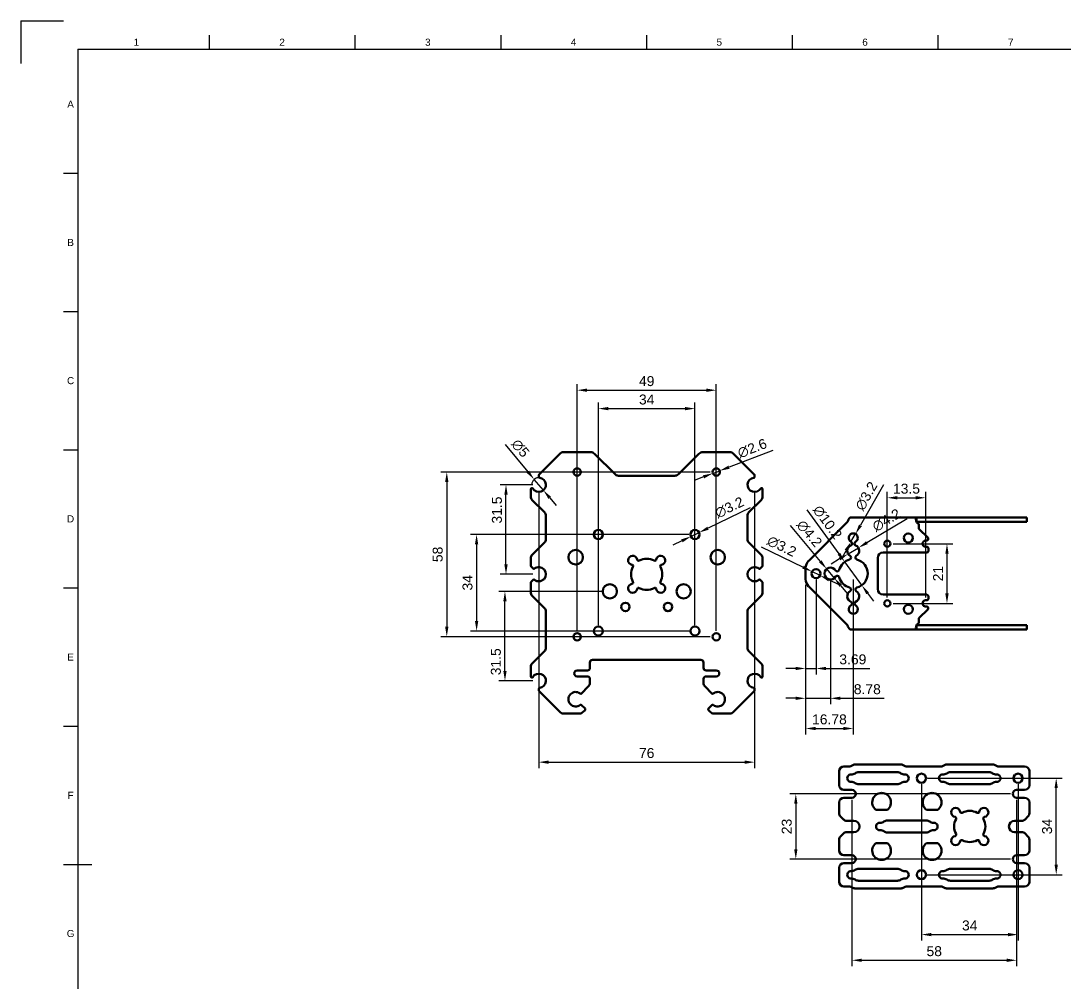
# Model space of a CAD drawing. Header units: millimetres. Extents: x 0 to 841, y 0 to 594.
# Drawn here: x 0 to 367.7, y 255.2 to 594 of the extents above; entities that cross this region are included whole.
import ezdxf
from ezdxf.enums import TextEntityAlignment as Align

# ---------------------------------------------------------------- set-up
doc = ezdxf.new("R2010")
doc.units = ezdxf.units.MM
doc.header["$LTSCALE"] = 0.75
for name, color, linetype, lineweight in [('BORDER', 7, 'Continuous', 25), ('FD_Dimensions', 7, 'Continuous', 25), ('Visible', 7, 'Continuous', 50)]:
    doc.layers.add(name, color=color, linetype=linetype, lineweight=lineweight)
doc.styles.add('FusionTitle', font='arial.ttf')
doc.styles.get("Standard").update_dxf_attribs({"font": 'arial.ttf'})
doc.dimstyles.new('Dim-ISO-25', dxfattribs={"dimtxt": 3.5, "dimasz": 3.5, "dimexe": 2.1, "dimexo": 2.1, "dimgap": 1.4, "dimtad": 1, "dimzin": 12, "dimdsep": 46, "dimtxsty": 'Standard', "dimcen": 0, "dimazin": 3, "dimtp": 0.1, "dimtm": 0.1, "dimtfac": 0.714286, "dimtmove": 0, "dimatfit": 3, "dimfxl": 1, "dimtzin": 12, "dimarcsym": 0})

# ---------------------------------------------------------------- blocks, each defined once
blk = doc.blocks.new('ISO_A1_SHEET')
at = {"layer": 'BORDER'}
for p, q in [((66.3125, 589), (66.3125, 584)), ((117.625, 589), (117.625, 584)), ((168.9375, 589), (168.9375, 584)), ((220.25, 589), (220.25, 584)), ((271.5625, 589), (271.5625, 584)), ((322.875, 589), (322.875, 584)), ((20, 584), (831, 584)), ((20, 584), (20, 10)), ((15, 540.333333), (20, 540.333333)), ((15, 491.666666), (20, 491.666666)), ((15, 443), (20, 443)), ((15, 394.333333), (20, 394.333333)), ((15, 345.666667), (20, 345.666667)), ((15, 297), (25, 297))]:
    blk.add_line(p, q, dxfattribs=at)
at = {"layer": 'Defpoints'}
for q in [(15, 594), (0, 579)]:
    blk.add_line((0, 594), q, dxfattribs=at)
at = {"layer": 'BORDER', "style": 'FusionTitle'}
for s, p in [('1', (40.65625, 586.5)), ('2', (91.96875, 586.5)), ('3', (143.28125, 586.5)), ('4', (194.59375, 586.5)), ('5', (245.90625, 586.5)), ('6', (297.21875, 586.5)), ('7', (348.53125, 586.5)), ('A', (17.5, 564.666666)), ('B', (17.5, 516)), ('C', (17.5, 467.333333)), ('D', (17.5, 418.666667)), ('E', (17.5, 370)), ('F', (17.5, 321.333333)), ('G', (17.5, 272.666667))]:
    blk.add_text(s, height=2.5, dxfattribs=at).set_placement(p, align=Align.MIDDLE)
blk = doc.blocks.new('*D41')
at = {"layer": 'Defpoints', "color": 0, "transparency": 16777216}
for p in [(244.850781, 463.959709), (195.850781, 377.150664), (244.850781, 377.150664)]:
    blk.add_point(p, dxfattribs=at)
at = {"layer": 'FD_Dimensions', "color": 0, "lineweight": -2, "transparency": 16777216}
for p, q in [((195.850781, 379.250664), (195.850781, 466.059709)), ((199.350781, 463.959709), (241.350781, 463.959709)), ((244.850781, 379.250664), (244.850781, 466.059709))]:
    blk.add_line(p, q, dxfattribs=at)
at = {"layer": 'FD_Dimensions', "color": 0, "transparency": 16777216}
for points in [[(199.350781, 464.543043), (199.350781, 463.376376), (195.850781, 463.959709)], [(241.350781, 464.543043), (241.350781, 463.376376), (244.850781, 463.959709)]]:
    blk.add_solid(points, dxfattribs=at)
at = {"layer": 'FD_Dimensions', "color": 0, "transparency": 16777216, "insert": (220.350781, 467.146715), "char_height": 3.5, "attachment_point": 5}
blk.add_mtext('49', dxfattribs=at)
blk = doc.blocks.new('*D42')
at = {"layer": 'Defpoints', "color": 0, "transparency": 16777216}
for p in [(244.850781, 435.150664), (149.960946, 377.150664), (244.850781, 377.150664)]:
    blk.add_point(p, dxfattribs=at)
at = {"layer": 'FD_Dimensions', "color": 0, "lineweight": -2, "transparency": 16777216}
for p, q in [((242.750781, 435.150664), (147.860946, 435.150664)), ((149.960946, 431.650664), (149.960946, 380.650664)), ((242.750781, 377.150664), (147.860946, 377.150664))]:
    blk.add_line(p, q, dxfattribs=at)
at = {"layer": 'FD_Dimensions', "color": 0, "transparency": 16777216}
for points in [[(149.377613, 431.650664), (150.544279, 431.650664), (149.960946, 435.150664)], [(149.377613, 380.650664), (150.544279, 380.650664), (149.960946, 377.150664)]]:
    blk.add_solid(points, dxfattribs=at)
at = {"layer": 'FD_Dimensions', "color": 0, "transparency": 16777216, "insert": (146.773941, 406.150664), "char_height": 3.5, "attachment_point": 5, "rotation": 90}
blk.add_mtext('58', dxfattribs=at)
blk = doc.blocks.new('*D43')
at = {"layer": 'Defpoints', "color": 0, "transparency": 16777216}
for p in [(237.350781, 413.150664), (160.460946, 379.150664), (237.350781, 379.150664)]:
    blk.add_point(p, dxfattribs=at)
at = {"layer": 'FD_Dimensions', "color": 0, "lineweight": -2, "transparency": 16777216}
for p, q in [((235.250781, 413.150664), (158.360946, 413.150664)), ((160.460946, 409.650664), (160.460946, 382.650664)), ((235.250781, 379.150664), (158.360946, 379.150664))]:
    blk.add_line(p, q, dxfattribs=at)
at = {"layer": 'FD_Dimensions', "color": 0, "transparency": 16777216}
for points in [[(159.877613, 409.650664), (161.044279, 409.650664), (160.460946, 413.150664)], [(159.877613, 382.650664), (161.044279, 382.650664), (160.460946, 379.150664)]]:
    blk.add_solid(points, dxfattribs=at)
at = {"layer": 'FD_Dimensions', "color": 0, "transparency": 16777216, "insert": (157.272747, 396.150664), "char_height": 3.5, "attachment_point": 5, "rotation": 90}
blk.add_mtext('34', dxfattribs=at)
blk = doc.blocks.new('*D44')
at = {"layer": 'Defpoints', "color": 0, "transparency": 16777216}
for p in [(237.350781, 457.479179), (203.350781, 379.150664), (237.350781, 379.150664)]:
    blk.add_point(p, dxfattribs=at)
at = {"layer": 'FD_Dimensions', "color": 0, "lineweight": -2, "transparency": 16777216}
for p, q in [((203.350781, 381.250664), (203.350781, 459.579179)), ((206.850781, 457.479179), (233.850781, 457.479179)), ((237.350781, 381.250664), (237.350781, 459.579179))]:
    blk.add_line(p, q, dxfattribs=at)
at = {"layer": 'FD_Dimensions', "color": 0, "transparency": 16777216}
for points in [[(206.850781, 458.062513), (206.850781, 456.895846), (203.350781, 457.479179)], [(233.850781, 458.062513), (233.850781, 456.895846), (237.350781, 457.479179)]]:
    blk.add_solid(points, dxfattribs=at)
at = {"layer": 'FD_Dimensions', "color": 0, "transparency": 16777216, "insert": (220.350781, 460.667378), "char_height": 3.5, "attachment_point": 5}
blk.add_mtext('34', dxfattribs=at)
blk = doc.blocks.new('*D45')
at = {"layer": 'Defpoints', "color": 0, "transparency": 16777216}
for p in [(182.350781, 430.660664), (258.350781, 430.660664), (258.350781, 332.996854)]:
    blk.add_point(p, dxfattribs=at)
at = {"layer": 'FD_Dimensions', "color": 0, "lineweight": -2, "transparency": 16777216}
for p, q in [((182.350781, 428.560664), (182.350781, 330.896854)), ((258.350781, 428.560664), (258.350781, 330.896854)), ((185.850781, 332.996854), (254.850781, 332.996854))]:
    blk.add_line(p, q, dxfattribs=at)
at = {"layer": 'FD_Dimensions', "color": 0, "transparency": 16777216}
for points in [[(185.850781, 333.580187), (185.850781, 332.413521), (182.350781, 332.996854)], [(254.850781, 333.580187), (254.850781, 332.413521), (258.350781, 332.996854)]]:
    blk.add_solid(points, dxfattribs=at)
at = {"layer": 'FD_Dimensions', "color": 0, "transparency": 16777216, "insert": (220.350781, 336.18386), "char_height": 3.5, "attachment_point": 5}
blk.add_mtext('76', dxfattribs=at)
blk = doc.blocks.new('*D46')
at = {"layer": 'Defpoints', "color": 0, "transparency": 16777216}
for p in [(170.445735, 393.140664), (207.360781, 393.140664), (182.350781, 361.640664)]:
    blk.add_point(p, dxfattribs=at)
at = {"layer": 'FD_Dimensions', "color": 0, "lineweight": -2, "transparency": 16777216}
for p, q in [((205.260781, 393.140664), (168.345735, 393.140664)), ((170.445735, 365.140664), (170.445735, 389.640664)), ((180.250781, 361.640664), (168.345735, 361.640664))]:
    blk.add_line(p, q, dxfattribs=at)
at = {"layer": 'FD_Dimensions', "color": 0, "transparency": 16777216}
for points in [[(169.862402, 389.640664), (171.029069, 389.640664), (170.445735, 393.140664)], [(169.862402, 365.140664), (171.029069, 365.140664), (170.445735, 361.640664)]]:
    blk.add_solid(points, dxfattribs=at)
at = {"layer": 'FD_Dimensions', "color": 0, "transparency": 16777216, "insert": (167.257536, 368.345814), "char_height": 3.5, "attachment_point": 5, "rotation": 90}
blk.add_mtext('31.5', dxfattribs=at)
blk = doc.blocks.new('*D47')
at = {"layer": 'Defpoints', "color": 0, "transparency": 16777216}
for p in [(170.809253, 430.660664), (182.350781, 430.660664), (182.350781, 399.160664)]:
    blk.add_point(p, dxfattribs=at)
at = {"layer": 'FD_Dimensions', "color": 0, "lineweight": -2, "transparency": 16777216}
for p, q in [((180.250781, 430.660664), (168.709253, 430.660664)), ((170.809253, 402.660664), (170.809253, 427.160664)), ((180.250781, 399.160664), (168.709253, 399.160664))]:
    blk.add_line(p, q, dxfattribs=at)
at = {"layer": 'FD_Dimensions', "color": 0, "transparency": 16777216}
for points in [[(170.22592, 427.160664), (171.392587, 427.160664), (170.809253, 430.660664)], [(170.22592, 402.660664), (171.392587, 402.660664), (170.809253, 399.160664)]]:
    blk.add_solid(points, dxfattribs=at)
at = {"layer": 'FD_Dimensions', "color": 0, "transparency": 16777216, "insert": (167.621054, 421.763307), "char_height": 3.5, "attachment_point": 5, "rotation": 90}
blk.add_mtext('31.5', dxfattribs=at)
blk = doc.blocks.new('*D48')
at = {"layer": 'Defpoints', "color": 0, "transparency": 16777216}
for p in [(180.744102, 432.576019), (183.95746, 428.74531)]:
    blk.add_point(p, dxfattribs=at)
at = {"layer": 'FD_Dimensions', "color": 0, "lineweight": -2, "transparency": 16777216}
for p, q in [((170.484802, 444.80634), (178.494752, 435.257515)), ((183.95746, 428.74531), (180.744102, 432.576019)), ((186.20681, 426.063813), (188.456161, 423.382317))]:
    blk.add_line(p, q, dxfattribs=at)
blk.add_arc((182.350781, 430.660664), 2.5, 82.768762, 178.119774, dxfattribs=at)
at = {"layer": 'FD_Dimensions', "color": 0, "transparency": 16777216}
for points in [[(178.941668, 435.632407), (178.047836, 434.882624), (180.744102, 432.576019)], [(186.653726, 426.438705), (185.759894, 425.688922), (183.95746, 428.74531)]]:
    blk.add_solid(points, dxfattribs=at)
at = {"layer": 'FD_Dimensions', "color": 0, "transparency": 16777216, "insert": (175.870567, 443.497166), "char_height": 3.5, "attachment_point": 5, "rotation": 309.99133284}
blk.add_mtext('∅5', dxfattribs=at)
blk = doc.blocks.new('*D49')
at = {"layer": 'Defpoints', "color": 0, "transparency": 16777216}
for p in [(243.635386, 434.689347), (246.066177, 435.611982)]:
    blk.add_point(p, dxfattribs=at)
at = {"layer": 'FD_Dimensions', "color": 0, "lineweight": -2, "transparency": 16777216}
for p, q in [((264.743716, 442.701256), (249.338395, 436.85399)), ((243.635386, 434.689347), (246.066177, 435.611982)), ((240.363167, 433.447339), (237.090948, 432.205331))]:
    blk.add_line(p, q, dxfattribs=at)
at = {"layer": 'FD_Dimensions', "color": 0, "transparency": 16777216}
for points in [[(240.156166, 433.992709), (240.570168, 432.901969), (243.635386, 434.689347)], [(249.131394, 437.39936), (249.545397, 436.30862), (246.066177, 435.611982)]]:
    blk.add_solid(points, dxfattribs=at)
at = {"layer": 'FD_Dimensions', "color": 0, "transparency": 16777216, "insert": (257.51149, 443.469736), "char_height": 3.5, "attachment_point": 5, "rotation": 20.78485319}
blk.add_mtext('∅2.6', dxfattribs=at)
blk = doc.blocks.new('*D50')
at = {"layer": 'Defpoints', "color": 0, "transparency": 16777216}
for p in [(235.909602, 412.45568), (238.79196, 413.845649)]:
    blk.add_point(p, dxfattribs=at)
at = {"layer": 'FD_Dimensions', "color": 0, "lineweight": -2, "transparency": 16777216}
for p, q in [((256.756499, 422.508747), (241.944539, 415.365927)), ((235.909602, 412.45568), (238.79196, 413.845649)), ((232.757023, 410.935402), (229.604444, 409.415123))]:
    blk.add_line(p, q, dxfattribs=at)
at = {"layer": 'FD_Dimensions', "color": 0, "transparency": 16777216}
for points in [[(241.691159, 415.891357), (242.197919, 414.840497), (238.79196, 413.845649)], [(232.503644, 411.460831), (233.010403, 410.409972), (235.909602, 412.45568)]]:
    blk.add_solid(points, dxfattribs=at)
at = {"layer": 'FD_Dimensions', "color": 0, "transparency": 16777216, "insert": (249.499966, 422.656298), "char_height": 3.5, "attachment_point": 5, "rotation": 25.74489339}
blk.add_mtext('∅3.2', dxfattribs=at)
blk = doc.blocks.new('*D51')
at = {"layer": 'Defpoints', "color": 0, "transparency": 16777216}
for p in [(278.552345, 400.104781), (281.427243, 398.699448)]:
    blk.add_point(p, dxfattribs=at)
at = {"layer": 'FD_Dimensions', "color": 0, "lineweight": -2, "transparency": 16777216}
for p, q in [((260.634302, 408.863641), (275.407926, 401.641865)), ((281.427243, 398.699448), (278.552345, 400.104781)), ((284.571663, 397.162364), (287.716082, 395.62528))]:
    blk.add_line(p, q, dxfattribs=at)
at = {"layer": 'FD_Dimensions', "color": 0, "transparency": 16777216}
for points in [[(275.664106, 402.165935), (275.151745, 401.117795), (278.552345, 400.104781)], [(284.827843, 397.686434), (284.315482, 396.638294), (281.427243, 398.699448)]]:
    blk.add_solid(points, dxfattribs=at)
at = {"layer": 'FD_Dimensions', "color": 0, "transparency": 16777216, "insert": (267.891519, 408.972459), "char_height": 3.5, "attachment_point": 5, "rotation": 333.94926939}
blk.add_mtext('∅3.2', dxfattribs=at)
blk = doc.blocks.new('*D52')
at = {"layer": 'Defpoints', "color": 0, "transparency": 16777216}
for p in [(283.730011, 401.012168), (286.426474, 397.792061)]:
    blk.add_point(p, dxfattribs=at)
at = {"layer": 'FD_Dimensions', "color": 0, "lineweight": -2, "transparency": 16777216}
for p, q in [((270.925493, 416.303284), (281.482959, 403.695591)), ((286.426474, 397.792061), (283.730011, 401.012168)), ((288.673526, 395.108638), (290.920578, 392.425216))]:
    blk.add_line(p, q, dxfattribs=at)
at = {"layer": 'FD_Dimensions', "color": 0, "transparency": 16777216}
for points in [[(281.930196, 404.070099), (281.035722, 403.321082), (283.730011, 401.012168)], [(289.120763, 395.483147), (288.226289, 394.73413), (286.426474, 397.792061)]]:
    blk.add_solid(points, dxfattribs=at)
at = {"layer": 'FD_Dimensions', "color": 0, "transparency": 16777216, "insert": (277.5992, 413.450097), "char_height": 3.5, "attachment_point": 5, "rotation": 309.9422404}
blk.add_mtext('∅4.2', dxfattribs=at)
blk = doc.blocks.new('*D53')
at = {"layer": 'Defpoints', "color": 0, "transparency": 16777216}
for p in [(290.071022, 403.521171), (296.085463, 395.283058)]:
    blk.add_point(p, dxfattribs=at)
at = {"layer": 'FD_Dimensions', "color": 0, "lineweight": -2, "transparency": 16777216}
for p, q in [((276.707422, 421.825591), (288.007244, 406.347974)), ((296.085463, 395.283058), (290.071022, 403.521171)), ((298.149241, 392.456254), (300.21302, 389.629451))]:
    blk.add_line(p, q, dxfattribs=at)
at = {"layer": 'FD_Dimensions', "color": 0, "transparency": 16777216}
for points in [[(288.478377, 406.691937), (287.53611, 406.004011), (290.071022, 403.521171)], [(298.620375, 392.800218), (297.678107, 392.112291), (296.085463, 395.283058)]]:
    blk.add_solid(points, dxfattribs=at)
at = {"layer": 'FD_Dimensions', "color": 0, "transparency": 16777216, "insert": (283.978512, 417.437124), "char_height": 3.5, "attachment_point": 5, "rotation": 306.13225131}
blk.add_mtext('∅10.2', dxfattribs=at)
blk = doc.blocks.new('*D54')
at = {"layer": 'Defpoints', "color": 0, "transparency": 16777216}
for p in [(294.882808, 408.476146), (291.273677, 406.328083)]:
    blk.add_point(p, dxfattribs=at)
at = {"layer": 'FD_Dimensions', "color": 0, "lineweight": -2, "transparency": 16777216}
for p, q in [((312.021257, 418.676513), (297.890417, 410.266198)), ((291.273677, 406.328083), (294.882808, 408.476146)), ((288.266068, 404.538031), (285.258458, 402.747979))]:
    blk.add_line(p, q, dxfattribs=at)
at = {"layer": 'FD_Dimensions', "color": 0, "transparency": 16777216}
for points in [[(297.592075, 410.767466), (298.188759, 409.76493), (294.882808, 408.476146)], [(287.967726, 405.039299), (288.56441, 404.036763), (291.273677, 406.328083)]]:
    blk.add_solid(points, dxfattribs=at)
at = {"layer": 'FD_Dimensions', "color": 0, "transparency": 16777216, "insert": (304.779605, 418.189144), "char_height": 3.5, "attachment_point": 5, "rotation": 30.76000112}
blk.add_mtext('∅4.2', dxfattribs=at)
blk = doc.blocks.new('*D55')
at = {"layer": 'Defpoints', "color": 0, "transparency": 16777216}
for p in [(293.873025, 413.350754), (292.28346, 410.573475)]:
    blk.add_point(p, dxfattribs=at)
at = {"layer": 'FD_Dimensions', "color": 0, "lineweight": -2, "transparency": 16777216}
for p, q in [((303.780127, 430.660383), (295.611612, 416.388404)), ((292.28346, 410.573475), (293.873025, 413.350754)), ((290.544872, 407.535825), (288.806285, 404.498176))]:
    blk.add_line(p, q, dxfattribs=at)
at = {"layer": 'FD_Dimensions', "color": 0, "transparency": 16777216}
for points in [[(295.105338, 416.678168), (296.117887, 416.098639), (293.873025, 413.350754)], [(290.038597, 407.82559), (291.051147, 407.246061), (292.28346, 410.573475)]]:
    blk.add_solid(points, dxfattribs=at)
at = {"layer": 'FD_Dimensions', "color": 0, "transparency": 16777216, "insert": (297.714207, 426.674952), "char_height": 3.5, "attachment_point": 5, "rotation": 60.21551325}
blk.add_mtext('∅3.2', dxfattribs=at)
blk = doc.blocks.new('*D56')
at = {"layer": 'Defpoints', "color": 0, "transparency": 16777216}
for p in [(276.299794, 397.480562), (279.989794, 399.402114), (279.989794, 365.980562)]:
    blk.add_point(p, dxfattribs=at)
at = {"layer": 'FD_Dimensions', "color": 0, "lineweight": -2, "transparency": 16777216}
for p, q in [((279.989794, 397.302114), (279.989794, 363.880562)), ((276.299794, 395.380562), (276.299794, 363.880562)), ((272.799794, 365.980562), (269.299794, 365.980562)), ((276.299794, 365.980562), (279.989794, 365.980562)), ((283.489794, 365.980562), (298.885974, 365.980562))]:
    blk.add_line(p, q, dxfattribs=at)
at = {"layer": 'FD_Dimensions', "color": 0, "transparency": 16777216}
for points in [[(272.799794, 366.563896), (272.799794, 365.397229), (276.299794, 365.980562)], [(283.489794, 366.563896), (283.489794, 365.397229), (279.989794, 365.980562)]]:
    blk.add_solid(points, dxfattribs=at)
at = {"layer": 'FD_Dimensions', "color": 0, "transparency": 16777216, "insert": (292.937884, 369.168762), "char_height": 3.5, "attachment_point": 5}
blk.add_mtext('3.69', dxfattribs=at)
blk = doc.blocks.new('*D57')
at = {"layer": 'Defpoints', "color": 0, "transparency": 16777216}
for p in [(276.299794, 397.480562), (285.078242, 399.402114), (285.078242, 355.480562)]:
    blk.add_point(p, dxfattribs=at)
at = {"layer": 'FD_Dimensions', "color": 0, "lineweight": -2, "transparency": 16777216}
for p, q in [((285.078242, 397.302114), (285.078242, 353.380562)), ((276.299794, 395.380562), (276.299794, 353.380562)), ((272.799794, 355.480562), (269.299794, 355.480562)), ((276.299794, 355.480562), (285.078242, 355.480562)), ((288.578242, 355.480562), (303.981585, 355.480562))]:
    blk.add_line(p, q, dxfattribs=at)
at = {"layer": 'FD_Dimensions', "color": 0, "transparency": 16777216}
for points in [[(272.799794, 356.063896), (272.799794, 354.897229), (276.299794, 355.480562)], [(288.578242, 356.063896), (288.578242, 354.897229), (285.078242, 355.480562)]]:
    blk.add_solid(points, dxfattribs=at)
at = {"layer": 'FD_Dimensions', "color": 0, "transparency": 16777216, "insert": (298.029914, 358.667568), "char_height": 3.5, "attachment_point": 5}
blk.add_mtext('8.78', dxfattribs=at)
blk = doc.blocks.new('*D58')
at = {"layer": 'Defpoints', "color": 0, "transparency": 16777216}
for p in [(276.299794, 397.480562), (293.078242, 399.402114), (293.078242, 344.847633)]:
    blk.add_point(p, dxfattribs=at)
at = {"layer": 'FD_Dimensions', "color": 0, "lineweight": -2, "transparency": 16777216}
for p, q in [((293.078242, 397.302114), (293.078242, 342.747633)), ((276.299794, 395.380562), (276.299794, 342.747633)), ((279.799794, 344.847633), (289.578242, 344.847633))]:
    blk.add_line(p, q, dxfattribs=at)
at = {"layer": 'FD_Dimensions', "color": 0, "transparency": 16777216}
for points in [[(279.799794, 345.430966), (279.799794, 344.264299), (276.299794, 344.847633)], [(289.578242, 345.430966), (289.578242, 344.264299), (293.078242, 344.847633)]]:
    blk.add_solid(points, dxfattribs=at)
at = {"layer": 'FD_Dimensions', "color": 0, "transparency": 16777216, "insert": (284.689018, 348.034638), "char_height": 3.5, "attachment_point": 5}
blk.add_mtext('16.78', dxfattribs=at)
blk = doc.blocks.new('*D59')
at = {"layer": 'Defpoints', "color": 0, "transparency": 16777216}
for p in [(318.578242, 426.086895), (305.078242, 388.902114), (318.578242, 388.902114)]:
    blk.add_point(p, dxfattribs=at)
at = {"layer": 'FD_Dimensions', "color": 0, "lineweight": -2, "transparency": 16777216}
for p, q in [((305.078242, 391.002114), (305.078242, 428.186895)), ((318.578242, 391.002114), (318.578242, 428.186895)), ((308.578242, 426.086895), (315.078242, 426.086895))]:
    blk.add_line(p, q, dxfattribs=at)
at = {"layer": 'FD_Dimensions', "color": 0, "transparency": 16777216}
for points in [[(308.578242, 426.670229), (308.578242, 425.503562), (305.078242, 426.086895)], [(315.078242, 426.670229), (315.078242, 425.503562), (318.578242, 426.086895)]]:
    blk.add_solid(points, dxfattribs=at)
at = {"layer": 'FD_Dimensions', "color": 0, "transparency": 16777216, "insert": (311.828242, 429.275095), "char_height": 3.5, "attachment_point": 5}
blk.add_mtext('13.5', dxfattribs=at)
blk = doc.blocks.new('*D60')
at = {"layer": 'Defpoints', "color": 0, "transparency": 16777216}
for p in [(305.078242, 409.902114), (305.078242, 388.902114), (326.078242, 388.902114)]:
    blk.add_point(p, dxfattribs=at)
at = {"layer": 'FD_Dimensions', "color": 0, "lineweight": -2, "transparency": 16777216}
for p, q in [((307.178242, 409.902114), (328.178242, 409.902114)), ((326.078242, 406.402114), (326.078242, 392.402114)), ((307.178242, 388.902114), (328.178242, 388.902114))]:
    blk.add_line(p, q, dxfattribs=at)
at = {"layer": 'FD_Dimensions', "color": 0, "transparency": 16777216}
for points in [[(325.494909, 406.402114), (326.661576, 406.402114), (326.078242, 409.902114)], [(325.494909, 392.402114), (326.661576, 392.402114), (326.078242, 388.902114)]]:
    blk.add_solid(points, dxfattribs=at)
at = {"layer": 'FD_Dimensions', "color": 0, "transparency": 16777216, "insert": (322.92108, 399.402114), "char_height": 3.5, "attachment_point": 5, "rotation": 90}
blk.add_mtext('21', dxfattribs=at)
blk = doc.blocks.new('*D67')
at = {"layer": 'Defpoints', "color": 0, "transparency": 16777216}
for p in [(317.097541, 327.347561), (351.097541, 327.347561), (351.097541, 272.284265)]:
    blk.add_point(p, dxfattribs=at)
at = {"layer": 'FD_Dimensions', "color": 0, "lineweight": -2, "transparency": 16777216}
for p, q in [((317.097541, 325.247561), (317.097541, 270.184265)), ((351.097541, 325.247561), (351.097541, 270.184265)), ((320.597541, 272.284265), (347.597541, 272.284265))]:
    blk.add_line(p, q, dxfattribs=at)
at = {"layer": 'FD_Dimensions', "color": 0, "transparency": 16777216}
for points in [[(320.597541, 272.867598), (320.597541, 271.700932), (317.097541, 272.284265)], [(347.597541, 272.867598), (347.597541, 271.700932), (351.097541, 272.284265)]]:
    blk.add_solid(points, dxfattribs=at)
at = {"layer": 'FD_Dimensions', "color": 0, "transparency": 16777216, "insert": (334.097541, 275.472464), "char_height": 3.5, "attachment_point": 5}
blk.add_mtext('34', dxfattribs=at)
blk = doc.blocks.new('*D68')
at = {"layer": 'Defpoints', "color": 0, "transparency": 16777216}
for p in [(317.097541, 327.347561), (364.543132, 327.347561), (317.097541, 293.347561)]:
    blk.add_point(p, dxfattribs=at)
at = {"layer": 'FD_Dimensions', "color": 0, "lineweight": -2, "transparency": 16777216}
for p, q in [((319.197541, 327.347561), (366.643132, 327.347561)), ((364.543132, 296.847561), (364.543132, 323.847561)), ((319.197541, 293.347561), (366.643132, 293.347561))]:
    blk.add_line(p, q, dxfattribs=at)
at = {"layer": 'FD_Dimensions', "color": 0, "transparency": 16777216}
for points in [[(363.959799, 323.847561), (365.126466, 323.847561), (364.543132, 327.347561)], [(363.959799, 296.847561), (365.126466, 296.847561), (364.543132, 293.347561)]]:
    blk.add_solid(points, dxfattribs=at)
at = {"layer": 'FD_Dimensions', "color": 0, "transparency": 16777216, "insert": (361.354933, 310.347561), "char_height": 3.5, "attachment_point": 5, "rotation": 90}
blk.add_mtext('34', dxfattribs=at)
blk = doc.blocks.new('*D69')
at = {"layer": 'Defpoints', "color": 0, "transparency": 16777216}
for p in [(350.597541, 321.84756), (272.849866, 298.847561), (350.597541, 298.847561)]:
    blk.add_point(p, dxfattribs=at)
at = {"layer": 'FD_Dimensions', "color": 0, "lineweight": -2, "transparency": 16777216}
for p, q in [((348.497541, 321.84756), (270.749866, 321.84756)), ((272.849866, 318.34756), (272.849866, 302.347561)), ((348.497541, 298.847561), (270.749866, 298.847561))]:
    blk.add_line(p, q, dxfattribs=at)
at = {"layer": 'FD_Dimensions', "color": 0, "transparency": 16777216}
for points in [[(272.266532, 318.34756), (273.433199, 318.34756), (272.849866, 321.84756)], [(272.266532, 302.347561), (273.433199, 302.347561), (272.849866, 298.847561)]]:
    blk.add_solid(points, dxfattribs=at)
at = {"layer": 'FD_Dimensions', "color": 0, "transparency": 16777216, "insert": (269.661667, 310.347561), "char_height": 3.5, "attachment_point": 5, "rotation": 90}
blk.add_mtext('23', dxfattribs=at)
blk = doc.blocks.new('*D70')
at = {"layer": 'Defpoints', "color": 0, "transparency": 16777216}
for p in [(292.597541, 321.84756), (350.597541, 321.84756), (350.597541, 263.238904)]:
    blk.add_point(p, dxfattribs=at)
at = {"layer": 'FD_Dimensions', "color": 0, "lineweight": -2, "transparency": 16777216}
for p, q in [((292.597541, 319.74756), (292.597541, 261.138904)), ((350.597541, 319.74756), (350.597541, 261.138904)), ((296.097541, 263.238904), (347.097541, 263.238904))]:
    blk.add_line(p, q, dxfattribs=at)
at = {"layer": 'FD_Dimensions', "color": 0, "transparency": 16777216}
for points in [[(296.097541, 263.822237), (296.097541, 262.655571), (292.597541, 263.238904)], [(347.097541, 263.822237), (347.097541, 262.655571), (350.597541, 263.238904)]]:
    blk.add_solid(points, dxfattribs=at)
at = {"layer": 'FD_Dimensions', "color": 0, "transparency": 16777216, "insert": (321.597541, 266.42591), "char_height": 3.5, "attachment_point": 5}
blk.add_mtext('58', dxfattribs=at)

msp = doc.modelspace()

# ---------------------------------------------------------------- linework, layer by layer
at = {"layer": 'Visible'}
for p, q in [((189.752, 441.597), (182.456, 434.302)), ((200.613, 442.151), (191.088, 442.151)), ((209.201, 434.346), (201.95, 441.597)), ((238.752, 441.597), (231.5, 434.346)), ((249.613, 442.151), (240.088, 442.151)), ((258.245, 434.302), (250.95, 441.597)), ((182.351, 434.047), (182.351, 433.498)), ((258.351, 433.498), (258.351, 434.047)), ((230.305, 433.851), (210.396, 433.851)), ((179.551, 429.169), (179.551, 426.486)), ((261.151, 426.486), (261.151, 429.169)), ((180.046, 425.291), (184.356, 420.981)), ((256.346, 420.981), (260.656, 425.291)), ((184.851, 419.786), (184.851, 411.492)), ((255.851, 411.492), (255.851, 419.786)), ((291.024, 417.576), (277.381, 403.933)), ((292.076, 419.086), (315.299, 419.086)), ((315.299, 419.086), (315.299, 418.246)), ((315.299, 419.086), (317.063, 419.086)), ((315.299, 418.246), (315.299, 417.586)), ((317.063, 417.586), (315.299, 417.586)), ((316.15, 415.486), (316.15, 416.559)), ((317.693, 419.086), (317.063, 419.086)), ((317.693, 417.586), (317.063, 417.586)), ((317.693, 419.086), (318.78, 419.086)), ((317.693, 417.586), (318.78, 417.586)), ((318.78, 419.086), (319.975, 419.086)), ((319.975, 417.586), (318.78, 417.586)), ((319.975, 419.086), (323.399, 419.086)), ((323.399, 417.586), (319.975, 417.586)), ((326.009, 419.086), (323.399, 419.086)), ((326.009, 417.586), (323.399, 417.586)), ((326.009, 419.086), (346.763, 419.086)), ((346.763, 417.586), (326.009, 417.586)), ((349.373, 419.086), (346.763, 419.086)), ((349.373, 417.586), (346.763, 417.586)), ((349.373, 419.086), (353.069, 419.086)), ((353.069, 417.586), (349.373, 417.586)), ((354.15, 419.086), (353.069, 419.086)), ((354.15, 417.586), (353.069, 417.586)), ((354.15, 417.586), (354.15, 419.086)), ((319.296, 412.074), (316.337, 415.033)), ((184.356, 410.297), (180.046, 405.987)), ((260.656, 405.987), (256.346, 410.297)), ((319.578, 407.432), (319.578, 408.2)), ((179.551, 404.792), (179.551, 402.11)), ((261.151, 402.11), (261.151, 404.792)), ((301.678, 393.912), (301.678, 404.892)), ((303.578, 406.792), (318.938, 406.792)), ((179.656, 401.855), (180.345, 401.167)), ((260.357, 401.167), (261.045, 401.855)), ((276.3, 401.324), (276.3, 397.481)), ((180.345, 397.154), (179.656, 396.466)), ((261.045, 396.466), (260.357, 397.154)), ((179.551, 396.212), (179.551, 392.777)), ((261.151, 392.777), (261.151, 396.212)), ((277.381, 394.871), (291.024, 381.228)), ((180.046, 391.582), (184.356, 387.272)), ((256.346, 387.272), (260.656, 391.582)), ((318.938, 392.012), (303.578, 392.012)), ((319.578, 390.604), (319.578, 391.372)), ((184.851, 386.077), (184.851, 373.268)), ((255.851, 373.268), (255.851, 386.077)), ((316.337, 383.771), (319.296, 386.73)), ((316.15, 382.245), (316.15, 383.319)), ((315.299, 379.718), (292.076, 379.718)), ((315.299, 381.218), (315.299, 380.558)), ((315.299, 381.218), (317.063, 381.218)), ((315.299, 380.558), (315.299, 379.718)), ((317.063, 379.718), (315.299, 379.718)), ((317.063, 381.218), (317.693, 381.218)), ((317.063, 379.718), (317.693, 379.718)), ((317.693, 381.218), (318.78, 381.218)), ((318.78, 379.718), (317.693, 379.718)), ((318.78, 381.218), (319.975, 381.218)), ((319.975, 379.718), (318.78, 379.718)), ((323.399, 381.218), (319.975, 381.218)), ((323.399, 379.718), (319.975, 379.718)), ((323.399, 381.218), (326.009, 381.218)), ((323.399, 379.718), (326.009, 379.718)), ((346.763, 381.218), (326.009, 381.218)), ((346.763, 379.718), (326.009, 379.718)), ((346.763, 381.218), (349.373, 381.218)), ((346.763, 379.718), (349.373, 379.718)), ((353.069, 381.218), (349.373, 381.218)), ((353.069, 379.718), (349.373, 379.718)), ((353.069, 381.218), (354.15, 381.218)), ((353.069, 379.718), (354.15, 379.718)), ((354.15, 381.218), (354.15, 379.718)), ((184.356, 372.073), (180.046, 367.762)), ((260.656, 367.762), (256.346, 372.073)), ((200.351, 366.181), (200.351, 368.11)), ((201.241, 369), (239.461, 369)), ((240.351, 368.11), (240.351, 366.181)), ((179.551, 366.567), (179.551, 363.133)), ((195.851, 365.291), (199.461, 365.291)), ((241.241, 365.291), (244.851, 365.291)), ((261.151, 363.133), (261.151, 366.567)), ((199.461, 363.191), (195.851, 363.191)), ((200.351, 360.934), (200.351, 362.301)), ((240.351, 362.301), (240.351, 360.934)), ((244.851, 363.191), (241.241, 363.191)), ((182.351, 358.803), (182.351, 358.254)), ((182.456, 358), (189.752, 350.704)), ((197.4, 357.2), (199.797, 359.597)), ((240.904, 359.597), (243.302, 357.2)), ((250.95, 350.704), (258.245, 358)), ((258.351, 358.254), (258.351, 358.803)), ((198.632, 351.87), (197.4, 353.102)), ((243.302, 353.102), (242.07, 351.87)), ((191.088, 350.151), (196.639, 350.151)), ((197.975, 350.704), (198.632, 351.361)), ((242.07, 351.361), (242.726, 350.704)), ((244.063, 350.151), (249.613, 350.151)), ((291.654, 331.479), (289.788, 331.479)), ((309.936, 332.138), (293.659, 332.138)), ((323.954, 331.479), (311.941, 331.479)), ((342.236, 332.138), (325.959, 332.138)), ((353.408, 331.479), (344.241, 331.479)), ((288.098, 329.789), (288.098, 324.907)), ((294.973, 329.448), (308.623, 329.448)), ((327.273, 329.448), (340.923, 329.448)), ((355.098, 324.907), (355.098, 329.789)), ((308.623, 325.248), (294.973, 325.248)), ((340.923, 325.248), (327.273, 325.248)), ((289.788, 323.217), (292.598, 323.217)), ((292.598, 320.479), (289.788, 320.479)), ((350.598, 323.217), (353.408, 323.217)), ((353.408, 320.479), (350.598, 320.479)), ((288.098, 318.789), (288.098, 315.048)), ((305.085, 316.248), (301.02, 316.248)), ((322.885, 316.248), (318.82, 316.248)), ((355.098, 315.048), (355.098, 318.789)), ((288.593, 313.853), (289.603, 312.843)), ((353.593, 312.843), (354.603, 313.853)), ((290.798, 312.348), (293.308, 312.348)), ((305.128, 312.448), (318.778, 312.448)), ((349.888, 312.348), (352.398, 312.348)), ((288.098, 305.648), (288.098, 301.907)), ((289.603, 307.853), (288.593, 306.843)), ((293.308, 308.348), (290.798, 308.348)), ((318.778, 308.248), (305.128, 308.248)), ((352.398, 308.348), (349.888, 308.348)), ((354.603, 306.843), (353.593, 307.853)), ((355.098, 301.907), (355.098, 305.648)), ((301.02, 304.448), (305.085, 304.448)), ((318.82, 304.448), (322.885, 304.448)), ((289.788, 300.217), (292.598, 300.217)), ((350.598, 300.217), (353.408, 300.217)), ((288.098, 295.789), (288.098, 290.907)), ((292.598, 297.479), (289.788, 297.479)), ((294.973, 295.448), (308.623, 295.448)), ((327.273, 295.448), (340.923, 295.448)), ((353.408, 297.479), (350.598, 297.479)), ((355.098, 290.907), (355.098, 295.789)), ((308.623, 291.248), (294.973, 291.248)), ((340.923, 291.248), (327.273, 291.248)), ((289.788, 289.217), (291.654, 289.217)), ((293.659, 288.558), (309.936, 288.558)), ((311.941, 289.217), (323.954, 289.217)), ((325.959, 288.558), (342.236, 288.558)), ((344.241, 289.217), (353.408, 289.217))]:
    msp.add_line(p, q, dxfattribs=at)
at = {"layer": 'Visible', "extrusion": (0, 0, -1)}
for centre, radius in [((-195.851, 435.151), 1.3), ((-244.851, 435.151), 1.3), ((-203.351, 413.151), 1.6), ((-237.351, 413.151), 1.6), ((-312.46, 411.962), 1.6), ((-305.078, 409.902), 1.1), ((-195.351, 405.151), 2.56), ((-245.351, 405.151), 2.56), ((-279.99, 399.402), 1.6), ((-207.361, 393.141), 2.5), ((-233.341, 393.141), 2.5), ((-305.078, 388.902), 1.1), ((-212.851, 387.651), 1.5), ((-227.851, 387.651), 1.5), ((-312.46, 386.842), 1.6), ((-203.351, 379.151), 1.6), ((-237.351, 379.151), 1.6), ((-195.851, 377.151), 1.3), ((-244.851, 377.151), 1.3), ((-317.098, 327.348), 1.6), ((-351.098, 327.348), 1.6), ((-317.098, 293.348), 1.6), ((-351.098, 293.348), 1.6)]:
    msp.add_circle(centre, radius, dxfattribs=at)
at = {"layer": 'Visible'}
for centre, radius, start, end in [((191.088, 440.261), 1.89, 90, 135), ((200.613, 440.261), 1.89, 45, 90), ((240.088, 440.261), 1.89, 90, 135), ((249.613, 440.261), 1.89, 45, 90), ((182.711, 434.047), 0.36, 135, 180), ((257.991, 434.047), 0.36, 0, 45), ((182.711, 433.498), 0.36, 180, 262.76876), ((257.991, 433.498), 0.36, 277.23124, 0), ((179.911, 429.169), 0.36, 31.44439, 180), ((260.791, 429.169), 0.36, 0, 148.55561), ((181.241, 426.486), 1.69, 180, 225), ((259.461, 426.486), 1.69, 315, 0), ((315.46, 416.559), 0.69, 0, 65.90291), ((318.843, 411.622), 0.64, 261.2319, 45), ((291.966, 409.961), 0.69, 293.50457, 60.92845), ((294.191, 409.961), 0.69, 119.07155, 246.49543), ((318.938, 408.2), 0.64, 0, 101.94054), ((181.241, 404.792), 1.69, 135, 180), ((259.461, 404.792), 1.69, 0, 45), ((291.641, 405.011), 0.69, 284.37397, 58.99016), ((294.516, 405.011), 0.69, 121.00984, 255.62603), ((318.938, 407.432), 0.64, 270, 0), ((179.911, 402.11), 0.36, 180, 225), ((180.599, 401.421), 0.36, 225, 307.76876), ((215.084, 402.02), 0.5, 331.38158, 81.31158), ((217.477, 404.413), 0.5, 188.68842, 298.61842), ((223.225, 404.413), 0.5, 241.38158, 351.31158), ((225.618, 402.02), 0.5, 98.68842, 208.61842), ((260.102, 401.421), 0.36, 232.23124, 315), ((260.791, 402.11), 0.36, 315, 0), ((279.99, 401.324), 3.69, 135, 180), ((180.599, 396.9), 0.36, 52.23124, 135), ((260.102, 396.9), 0.36, 45, 127.76876), ((279.99, 397.481), 3.69, 180, 225), ((287.469, 400.839), 0.69, 211.00984, 345.62603), ((287.469, 397.965), 0.69, 14.37397, 148.99016), ((179.911, 396.212), 0.36, 135, 180), ((215.084, 396.272), 0.5, 278.68842, 28.61842), ((217.477, 393.879), 0.5, 61.38158, 171.31158), ((223.225, 393.879), 0.5, 8.68842, 118.61842), ((225.618, 396.272), 0.5, 151.38158, 261.31158), ((260.791, 396.212), 0.36, 0, 45), ((291.641, 393.793), 0.69, 301.00984, 75.62603), ((294.516, 393.793), 0.69, 104.37397, 238.99016), ((181.241, 392.777), 1.69, 180, 225), ((259.461, 392.777), 1.69, 315, 0), ((318.938, 390.604), 0.64, 258.05946, 0), ((318.938, 391.372), 0.64, 0, 90), ((291.966, 388.844), 0.69, 299.07155, 66.49542), ((294.191, 388.844), 0.69, 113.50458, 240.92845), ((318.843, 387.182), 0.64, 315, 98.7681), ((315.46, 382.245), 0.69, 294.09709, 0), ((181.241, 366.567), 1.69, 135, 180), ((259.461, 366.567), 1.69, 0, 45), ((199.461, 366.181), 0.89, 270, 0), ((241.241, 366.181), 0.89, 180, 270), ((179.911, 363.133), 0.36, 180, 328.55561), ((199.461, 362.301), 0.89, 0, 90), ((198.461, 360.934), 1.89, 315, 0), ((241.241, 362.301), 0.89, 90, 180), ((242.241, 360.934), 1.89, 180, 225), ((260.791, 363.133), 0.36, 211.44439, 0), ((182.711, 358.803), 0.36, 97.23124, 180), ((182.711, 358.254), 0.36, 180, 225), ((197.145, 357.454), 0.36, 232.08188, 315), ((243.556, 357.454), 0.36, 225, 307.91812), ((257.991, 358.803), 0.36, 0, 82.76876), ((257.991, 358.254), 0.36, 315, 0), ((197.145, 352.847), 0.36, 45, 127.91812), ((243.556, 352.847), 0.36, 52.08188, 135), ((191.088, 352.041), 1.89, 225, 270), ((196.639, 352.041), 1.89, 270, 315), ((198.377, 351.615), 0.36, 315, 45), ((242.324, 351.615), 0.36, 135, 225), ((244.063, 352.041), 1.89, 225, 270), ((249.613, 352.041), 1.89, 270, 315), ((289.788, 329.789), 1.69, 90, 180), ((293.659, 330.448), 1.69, 90, 126.38688), ((309.936, 330.448), 1.69, 53.61312, 90), ((325.959, 330.448), 1.69, 90, 126.38688), ((342.236, 330.448), 1.69, 53.61312, 90), ((353.408, 329.789), 1.69, 0, 90), ((292.478, 330.801), 2.16, 266.42913, 305.8425), ((311.117, 330.801), 2.16, 234.1575, 273.57087), ((324.778, 330.801), 2.16, 266.42913, 305.8425), ((343.417, 330.801), 2.16, 234.1575, 273.57087), ((289.788, 324.907), 1.69, 180, 270), ((292.478, 323.894), 2.16, 54.1575, 93.57087), ((311.117, 323.894), 2.16, 86.42913, 125.8425), ((324.778, 323.894), 2.16, 54.1575, 93.57087), ((343.417, 323.894), 2.16, 86.42913, 125.8425), ((353.408, 324.907), 1.69, 270, 0), ((289.788, 318.789), 1.69, 90, 180), ((353.408, 318.789), 1.69, 0, 90), ((289.788, 315.048), 1.69, 180, 225), ((290.798, 314.038), 1.69, 225, 270), ((328.831, 313.221), 0.5, 331.38158, 81.31158), ((331.224, 315.615), 0.5, 188.68842, 298.61842), ((336.971, 315.615), 0.5, 241.38158, 351.31158), ((339.365, 313.221), 0.5, 98.68842, 208.61842), ((352.398, 314.038), 1.69, 270, 315), ((353.408, 315.048), 1.69, 315, 0), ((302.633, 313.801), 2.16, 266.42913, 305.8425), ((302.633, 306.894), 2.16, 54.1575, 93.57087), ((321.272, 313.801), 2.16, 234.1575, 273.57087), ((321.272, 306.894), 2.16, 86.42913, 125.8425), ((289.788, 305.648), 1.69, 135, 180), ((290.798, 306.658), 1.69, 90, 135), ((328.831, 307.474), 0.5, 278.68842, 28.61842), ((331.224, 305.081), 0.5, 61.38158, 171.31158), ((336.971, 305.081), 0.5, 8.68842, 118.61842), ((339.365, 307.474), 0.5, 151.38158, 261.31158), ((352.398, 306.658), 1.69, 45, 90), ((353.408, 305.648), 1.69, 0, 45), ((289.788, 301.907), 1.69, 180, 270), ((353.408, 301.907), 1.69, 270, 0), ((289.788, 295.789), 1.69, 90, 180), ((292.478, 296.801), 2.16, 266.42913, 305.8425), ((311.117, 296.801), 2.16, 234.1575, 273.57087), ((324.778, 296.801), 2.16, 266.42913, 305.8425), ((343.417, 296.801), 2.16, 234.1575, 273.57087), ((353.408, 295.789), 1.69, 0, 90), ((289.788, 290.907), 1.69, 180, 270), ((292.478, 289.894), 2.16, 54.1575, 93.57087), ((311.117, 289.894), 2.16, 86.42913, 125.8425), ((324.778, 289.894), 2.16, 54.1575, 93.57087), ((343.417, 289.894), 2.16, 86.42913, 125.8425), ((353.408, 290.907), 1.69, 270, 0), ((293.659, 290.248), 1.69, 233.61312, 270), ((309.936, 290.248), 1.69, 270, 306.38688), ((325.959, 290.248), 1.69, 233.61312, 270), ((342.236, 290.248), 1.69, 270, 306.38688)]:
    msp.add_arc(centre, radius, start, end, dxfattribs=at)
at = {"layer": 'Visible', "extrusion": (0, 0, -1)}
for centre, radius, start, end in [((-210.396, 435.541), 1.69, 270, 315), ((-230.305, 435.541), 1.69, 225, 270), ((-182.351, 430.661), 2.5, 97.23124, 328.55561), ((-258.351, 430.661), 2.5, 211.44439, 82.76876), ((-183.161, 419.786), 1.69, 135, 180), ((-257.541, 419.786), 1.69, 0, 45), ((-316.15, 418.102), 1, 294.09709, 328.24981), ((-316.79, 415.486), 0.64, 315, 0), ((-293.078, 411.962), 1.6, 299.07155, 240.92845), ((-183.161, 411.492), 1.69, 180, 225), ((-257.541, 411.492), 1.69, 315, 0), ((-293.078, 407.402), 2.1, 301.00984, 66.49542), ((-293.078, 407.402), 2.1, 113.50458, 238.99016), ((-318.578, 409.902), 1.1, 258.05946, 98.7681), ((-215.401, 404.095), 1.6, 278.68842, 171.31158), ((-220.351, 399.146), 5.5, 61.38158, 118.61842), ((-225.301, 404.095), 1.6, 8.68842, 261.31158), ((-303.578, 404.892), 1.9, 0, 90), ((-182.351, 399.161), 2.5, 52.23124, 307.76876), ((-220.351, 399.146), 5.5, 331.38158, 28.61842), ((-220.351, 399.146), 5.5, 151.38158, 208.61842), ((-258.351, 399.161), 2.5, 232.23124, 127.76876), ((-285.078, 399.402), 2.1, 211.00984, 148.99016), ((-293.078, 399.402), 5.1, 14.37397, 75.62603), ((-293.078, 399.402), 5.1, 104.37397, 255.62603), ((-293.078, 399.402), 5.1, 284.37397, 345.62603), ((-215.401, 394.196), 1.6, 188.68842, 81.31158), ((-220.351, 399.146), 5.5, 241.38158, 298.61842), ((-225.301, 394.196), 1.6, 98.68842, 351.31158), ((-303.578, 393.912), 1.9, 270, 0), ((-293.078, 391.402), 2.1, 293.50457, 58.99016), ((-293.078, 391.402), 2.1, 121.00984, 246.49543), ((-318.578, 388.902), 1.1, 261.2319, 101.94054), ((-183.161, 386.077), 1.69, 135, 180), ((-257.541, 386.077), 1.69, 0, 45), ((-293.078, 386.842), 1.6, 119.07155, 60.92845), ((-316.79, 383.319), 0.64, 360, 45), ((-316.15, 380.702), 1, 31.75019, 65.90291), ((-183.161, 373.268), 1.69, 180, 225), ((-257.541, 373.268), 1.69, 315, 0), ((-201.241, 368.11), 0.89, 0, 90), ((-239.461, 368.11), 0.89, 90, 180), ((-182.351, 361.641), 2.5, 31.44439, 262.76876), ((-195.851, 364.241), 1.05, 270, 90), ((-244.851, 364.241), 1.05, 90, 270), ((-258.351, 361.641), 2.5, 277.23124, 148.55561), ((-195.351, 355.151), 2.56, 232.08188, 127.91812), ((-245.351, 355.151), 2.56, 52.08188, 307.91812), ((-291.654, 333.169), 1.69, 233.61312, 270), ((-311.941, 333.169), 1.69, 270, 306.38688), ((-323.954, 333.169), 1.69, 233.61312, 270), ((-344.241, 333.169), 1.69, 270, 306.38688), ((-292.263, 327.348), 1.3, 266.42913, 93.57087), ((-294.973, 327.348), 2.1, 54.1575, 90), ((-308.623, 327.348), 2.1, 90, 125.8425), ((-311.333, 327.348), 1.3, 86.42913, 273.57087), ((-324.563, 327.348), 1.3, 266.42913, 93.57087), ((-327.273, 327.348), 2.1, 54.1575, 90), ((-340.923, 327.348), 2.1, 90, 125.8425), ((-343.633, 327.348), 1.3, 86.42913, 273.57087), ((-294.973, 327.348), 2.1, 270, 305.8425), ((-308.623, 327.348), 2.1, 234.1575, 270), ((-327.273, 327.348), 2.1, 270, 305.8425), ((-340.923, 327.348), 2.1, 234.1575, 270), ((-292.598, 321.848), 1.369, 90, 270), ((-303.053, 318.848), 3.3, 308.01228, 231.98772), ((-320.853, 318.848), 3.3, 308.01228, 231.98772), ((-350.598, 321.848), 1.369, 270, 90), ((-329.148, 315.297), 1.6, 278.68842, 171.31158), ((-339.047, 315.297), 1.6, 8.68842, 261.31158), ((-334.098, 310.348), 5.5, 331.38158, 28.61842), ((-334.098, 310.348), 5.5, 61.38158, 118.61842), ((-334.098, 310.348), 5.5, 151.38158, 208.61842), ((-293.308, 310.348), 2, 90, 270), ((-302.418, 310.348), 1.3, 266.42913, 93.57087), ((-305.128, 310.348), 2.1, 54.1575, 90), ((-318.778, 310.348), 2.1, 90, 125.8425), ((-321.488, 310.348), 1.3, 86.42913, 273.57087), ((-349.888, 310.348), 2, 270, 90), ((-305.128, 310.348), 2.1, 270, 305.8425), ((-318.778, 310.348), 2.1, 234.1575, 270), ((-329.148, 305.398), 1.6, 188.68842, 81.31158), ((-334.098, 310.348), 5.5, 241.38158, 298.61842), ((-339.047, 305.398), 1.6, 98.68842, 351.31158), ((-303.053, 301.848), 3.3, 128.01228, 51.98772), ((-320.853, 301.848), 3.3, 128.01228, 51.98772), ((-292.598, 298.848), 1.369, 90, 270), ((-350.598, 298.848), 1.369, 270, 90), ((-292.263, 293.348), 1.3, 266.42913, 93.57087), ((-294.973, 293.348), 2.1, 54.1575, 90), ((-308.623, 293.348), 2.1, 90, 125.8425), ((-311.333, 293.348), 1.3, 86.42913, 273.57087), ((-324.563, 293.348), 1.3, 266.42913, 93.57087), ((-327.273, 293.348), 2.1, 54.1575, 90), ((-340.923, 293.348), 2.1, 90, 125.8425), ((-343.633, 293.348), 1.3, 86.42913, 273.57087), ((-294.973, 293.348), 2.1, 270, 305.8425), ((-308.623, 293.348), 2.1, 234.1575, 270), ((-327.273, 293.348), 2.1, 270, 305.8425), ((-340.923, 293.348), 2.1, 234.1575, 270), ((-291.654, 287.527), 1.69, 90, 126.38688), ((-311.941, 287.527), 1.69, 53.61312, 90), ((-323.954, 287.527), 1.69, 90, 126.38688), ((-344.241, 287.527), 1.69, 53.61312, 90)]:
    msp.add_arc(centre, radius, start, end, dxfattribs=at)
at = {"layer": 'Visible'}
for points, knots in [([(292.076, 419.086), (291.804, 419.086), (291.532, 418.673), (291.26, 418.097), (291.181, 417.931), (291.102, 417.753), (291.024, 417.576)], [0, 0, 0, 0, 1.2184835, 1.2184835, 1.2184835, 1.5707963, 1.5707963, 1.5707963, 1.5707963]), ([(315.299, 417.576), (315.187, 417.984), (315.135, 418.476), (315.153, 418.769), (315.167, 418.985), (315.217, 419.086), (315.299, 419.086)], [-3.2751646, -3.2751646, -3.2751646, -3.2751646, -2.6366243, -2.6366243, -2.6366243, -2.1668738, -2.1668738, -2.1668738, -2.1668738]), ([(291.024, 381.228), (291.296, 380.615), (291.568, 380.023), (291.84, 379.811), (291.919, 379.75), (291.997, 379.718), (292.076, 379.718)], [0, 0, 0, 0, 1.2184835, 1.2184835, 1.2184835, 1.5707963, 1.5707963, 1.5707963, 1.5707963]), ([(315.299, 379.718), (315.187, 379.718), (315.135, 379.925), (315.153, 380.303), (315.167, 380.581), (315.217, 380.928), (315.299, 381.228)], [-1.7043682, -1.7043682, -1.7043682, -1.7043682, -1.065828, -1.065828, -1.065828, -0.5960775, -0.5960775, -0.5960775, -0.5960775])]:
    msp.add_open_spline(points, degree=3, knots=knots, dxfattribs=at)
for points in [[(315.299, 417.586), (315.299, 417.586), (315.298, 417.586), (315.297, 417.586)], [(315.297, 381.218), (315.298, 381.218), (315.299, 381.218), (315.299, 381.218)]]:
    msp.add_open_spline(points, degree=3, dxfattribs=at)

# ---------------------------------------------------------------- block references
at = {"layer": 'BORDER'}
msp.add_blockref('ISO_A1_SHEET', (0, 0), dxfattribs=at)

# ---------------------------------------------------------------- dimensions: what is measured, and where the dimension line sits
at = {"layer": 'FD_Dimensions'}
for base, p1, p2, picture, middle in [((244.851, 463.96), (195.851, 377.151), (244.851, 377.151), '*D41', (220.351, 467.147)), ((237.351, 457.479), (203.351, 379.151), (237.351, 379.151), '*D44', (220.351, 460.667)), ((258.351, 332.997), (182.351, 430.661), (258.351, 430.661), '*D45', (220.351, 336.184)), ((318.578, 426.087), (305.078, 388.902), (318.578, 388.902), '*D59', (311.828, 429.275)), ((279.99, 365.981), (276.3, 397.481), (279.99, 399.402), '*D56', (292.938, 369.169)), ((285.078, 355.481), (276.3, 397.481), (285.078, 399.402), '*D57', (298.03, 358.668)), ((293.078, 344.848), (276.3, 397.481), (293.078, 399.402), '*D58', (284.689, 348.035)), ((351.098, 272.284), (317.098, 327.348), (351.098, 327.348), '*D67', (334.098, 275.472)), ((350.598, 263.239), (292.598, 321.848), (350.598, 321.848), '*D70', (321.598, 266.426))]:
    dim = msp.add_linear_dim(base=base, p1=p1, p2=p2, dimstyle='Dim-ISO-25', override={"dimlfac": 1, "dimclrd": 0, "dimclre": 0}, dxfattribs=at)
    dim.commit()
    dim.dimension.update_dxf_attribs({"geometry": picture, "text_midpoint": middle})
for p1, p2, picture, middle in [((183.957, 428.745), (180.744, 432.576), '*D48', (173.354, 441.386)), ((296.085, 395.283), (290.071, 403.521), '*D53', (281.325, 415.5)), ((291.274, 406.328), (294.883, 408.476), '*D54', (306.46, 415.366)), ((286.426, 397.792), (283.73, 401.012), '*D52', (275.081, 411.341)), ((281.427, 398.699), (278.552, 400.105), '*D51', (266.449, 406.021))]:
    dim = msp.add_diameter_dim_2p(p1=p1, p2=p2, dimstyle='Dim-ISO-25', override={"dimlfac": 1}, dxfattribs=at)
    dim.commit()
    dim.dimension.update_dxf_attribs({"geometry": picture, "text_midpoint": middle, "dimtype": 163})
for p1, p2, picture, middle in [((243.635, 434.689), (246.066, 435.612), '*D49', (257.511, 443.47)), ((292.283, 410.573), (293.873, 413.351), '*D55', (297.714, 426.675)), ((235.91, 412.456), (238.792, 413.846), '*D50', (249.5, 422.656))]:
    dim = msp.add_diameter_dim_2p(p1=p1, p2=p2, dimstyle='Dim-ISO-25', override={"dimlfac": 1}, dxfattribs=at)
    dim.commit()
    dim.dimension.update_dxf_attribs({"geometry": picture, "text_midpoint": middle})
for base, p1, p2, picture, middle in [((149.961, 377.151), (244.851, 435.151), (244.851, 377.151), '*D42', (146.774, 406.151)), ((326.078, 388.902), (305.078, 409.902), (305.078, 388.902), '*D60', (322.921, 399.402)), ((364.543, 327.348), (317.098, 293.348), (317.098, 327.348), '*D68', (361.355, 310.348)), ((272.85, 298.848), (350.598, 321.848), (350.598, 298.848), '*D69', (269.662, 310.348))]:
    dim = msp.add_linear_dim(base=base, p1=p1, p2=p2, angle=90, dimstyle='Dim-ISO-25', override={"dimlfac": 1, "dimclrd": 0, "dimclre": 0}, dxfattribs=at)
    dim.commit()
    dim.dimension.update_dxf_attribs({"geometry": picture, "text_midpoint": middle})
for base, p1, p2, picture, middle in [((170.809, 430.661), (182.351, 399.161), (182.351, 430.661), '*D47', (170.809, 421.763)), ((160.461, 379.151), (237.351, 413.151), (237.351, 379.151), '*D43', (160.461, 396.151)), ((170.446, 393.141), (182.351, 361.641), (207.361, 393.141), '*D46', (170.446, 368.346))]:
    dim = msp.add_linear_dim(base=base, p1=p1, p2=p2, angle=90, dimstyle='Dim-ISO-25', override={"dimlfac": 1}, dxfattribs=at)
    dim.commit()
    dim.dimension.update_dxf_attribs({"geometry": picture, "text_midpoint": middle, "dimtype": 160})

doc.saveas('drawing.dxf')
